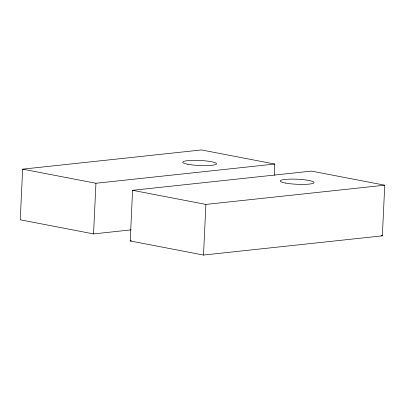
<?xml version="1.0" encoding="UTF-8"?>
<svg xmlns="http://www.w3.org/2000/svg" width="405" height="405" viewBox="0 0 405 405"><rect width="100%" height="100%" fill="white"/><g stroke="black" fill="none" stroke-linecap="round" stroke-linejoin="round"><path stroke-width="0.61" d="M274.266 175.299L274.798 164.045L201.493 149.946L22.639 169.163L20.25 219.799L93.55 233.903L131.205 229.858M93.55 233.903L95.939 183.262L274.798 164.045M130.202 240.955L132.592 190.315L311.45 171.097L384.75 185.201L382.36 235.837L203.507 255.054L130.202 240.955L131.458 240.818M203.507 255.054L205.892 204.414L384.75 185.201M381.12 235.599L382.36 235.837M22.639 169.163L95.939 183.262M132.592 190.315L205.892 204.414M187.859 164.268A16.919 2.531 2.7 0 0 216.037 164.379A16.919 2.531 2.7 0 0 195.089 160.35A16.919 2.531 2.7 0 0 187.859 164.268M285.348 183.025A16.919 2.531 2.7 0 0 313.531 183.136A16.919 2.531 2.7 0 0 292.582 179.106A16.919 2.531 2.7 0 0 285.348 183.025"/></g></svg>
